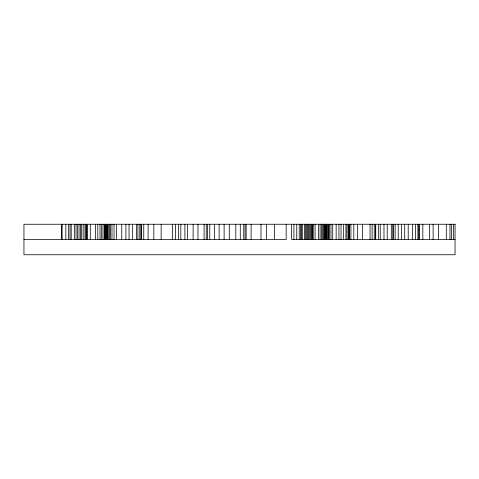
<?xml version="1.0" encoding="UTF-8"?>
<svg xmlns="http://www.w3.org/2000/svg" width="479" height="479" viewBox="0 0 479 479"><rect width="100%" height="100%" fill="white"/><g stroke="black" fill="none" stroke-linecap="round" stroke-linejoin="round"><path stroke-width="0.72" d="M23.95 239.5L286.167 239.5L286.167 224.256M455.05 239.5L291.645 239.5L291.645 224.256M453.391 224.256L453.391 239.5M451.505 224.256L451.505 239.5M449.985 224.256L449.985 239.5M446.314 224.256L446.314 239.5M438.483 224.256L438.483 239.5M433.118 224.256L433.118 239.5M429.441 224.256L429.441 239.5M422.825 224.256L422.825 239.5M419.496 224.256L419.496 239.5M418.766 224.256L418.766 239.5M417.886 224.256L417.886 239.5M415.568 224.256L415.568 239.5M412.575 224.256L412.575 239.5M408.21 224.256L408.21 239.5M404.731 224.256L404.731 239.5M401.408 224.256L401.408 239.5M398.211 224.256L398.211 239.5M395.127 224.256L395.127 239.5M393.552 224.256L393.552 239.5M392.768 224.256L392.768 239.5M391.313 224.256L391.313 239.5M387.23 224.256L387.23 239.5M383.978 224.256L383.978 239.5M380.242 224.256L380.242 239.5M378.458 224.256L378.458 239.5M375.74 224.256L375.74 239.5M375.482 224.256L375.482 239.5M374.249 224.256L374.249 239.5M372.111 224.256L372.111 239.5M370.057 224.256L370.057 239.5M362.549 224.256L362.549 239.5M357.645 224.256L357.645 239.5M353.813 224.256L353.813 239.5M350.903 224.256L350.903 239.5M349.377 224.256L349.377 239.5M349.005 224.256L349.005 239.5M348.263 224.256L348.263 239.5M346.988 224.256L346.988 239.5M345.946 224.256L345.946 239.5M343.347 224.256L343.347 239.5M341.036 224.256L341.036 239.5M338.934 224.256L338.934 239.5M336.15 224.256L336.15 239.5M332.701 224.256L332.701 239.5M330.983 224.256L330.983 239.5M329.606 224.256L329.606 239.5M328.468 224.256L328.468 239.5M328.103 224.256L328.103 239.5M327.139 224.256L327.139 239.5M326.666 224.256L326.666 239.5M326.295 224.256L326.295 239.5M326.109 224.256L326.109 239.5M325.936 224.256L325.936 239.5M325.439 224.256L325.439 239.5M325.187 224.256L325.187 239.5M324.978 224.256L324.978 239.5M324.517 224.256L324.517 239.5M323.612 224.256L323.612 239.5M322.708 224.256L322.708 239.5M321.595 224.256L321.595 239.5M320.104 224.256L320.104 239.5M318.571 224.256L318.571 239.5M315.08 224.256L315.08 239.5M313.224 224.256L313.224 239.5M312.667 224.256L312.667 239.5M312.206 224.256L312.206 239.5M311.548 224.256L311.548 239.5M310.338 224.256L310.338 239.5M309.308 224.256L309.308 239.5M308.47 224.256L308.47 239.5M307.536 224.256L307.536 239.5M306.446 224.256L306.446 239.5M305.512 224.256L305.512 239.5M304.375 224.256L304.375 239.5M302.291 224.256L302.291 239.5M301.495 224.256L301.495 239.5M300.555 224.256L300.555 239.5M299.207 224.256L299.207 239.5M296.735 224.256L296.735 239.5M293.914 224.256L293.914 239.5M274.479 224.256L274.479 239.5M266.48 224.256L266.48 239.5M260.989 224.256L260.989 239.5M251.11 224.256L251.11 239.5M246.14 224.256L246.14 239.5M245.056 224.256L245.056 239.5M243.739 224.256L243.739 239.5M240.278 224.256L240.278 239.5M235.812 224.256L235.812 239.5M229.297 224.256L229.297 239.5M224.112 224.256L224.112 239.5M219.148 224.256L219.148 239.5M214.376 224.256L214.376 239.5M209.772 224.256L209.772 239.5M207.419 224.256L207.419 239.5M206.245 224.256L206.245 239.5M204.078 224.256L204.078 239.5M197.983 224.256L197.983 239.5M193.127 224.256L193.127 239.5M187.558 224.256L187.558 239.5M184.894 224.256L184.894 239.5M180.828 224.256L180.828 239.5M178.607 224.256L178.607 239.5M175.416 224.256L175.416 239.5M172.35 224.256L172.35 239.5M161.148 224.256L161.148 239.5M153.825 224.256L153.825 239.5M148.107 224.256L148.107 239.5M143.76 224.256L143.76 239.5M141.485 224.256L141.485 239.5M140.934 224.256L140.934 239.5M139.826 224.256L139.826 239.5M137.922 224.256L137.922 239.5M136.371 224.256L136.371 239.5M132.491 224.256L132.491 239.5M129.037 224.256L129.037 239.5M125.899 224.256L125.899 239.5M121.744 224.256L121.744 239.5M116.601 224.256L116.601 239.5M114.032 224.256L114.032 239.5M111.972 224.256L111.972 239.5M110.278 224.256L110.278 239.5M109.739 224.256L109.739 239.5M108.302 224.256L108.302 239.5M107.595 224.256L107.595 239.5M107.033 224.256L107.033 239.5M106.757 224.256L106.757 239.5M106.5 224.256L106.5 239.5M105.757 224.256L105.757 239.5M105.386 224.256L105.386 239.5M105.069 224.256L105.069 239.5M104.386 224.256L104.386 239.5M103.033 224.256L103.033 239.5M101.686 224.256L101.686 239.5M100.021 224.256L100.021 239.5M97.8 224.256L97.8 239.5M95.507 224.256L95.507 239.5M90.297 224.256L90.297 239.5M87.525 224.256L87.525 239.5M86.699 224.256L86.699 239.5M86.01 224.256L86.01 239.5M85.028 224.256L85.028 239.5M83.22 224.256L83.22 239.5M81.687 224.256L81.687 239.5M80.436 224.256L80.436 239.5M79.035 224.256L79.035 239.5M77.406 224.256L77.406 239.5M76.017 224.256L76.017 239.5M74.317 224.256L74.317 239.5M71.209 224.256L71.209 239.5M70.024 224.256L70.024 239.5M68.617 224.256L68.617 239.5M65.821 224.256L65.821 239.5M62.096 224.256L62.096 239.5M61.384 224.256L61.384 239.5M455.05 224.256L23.95 224.256L23.95 254.744L455.05 254.744L455.05 224.256"/></g></svg>
